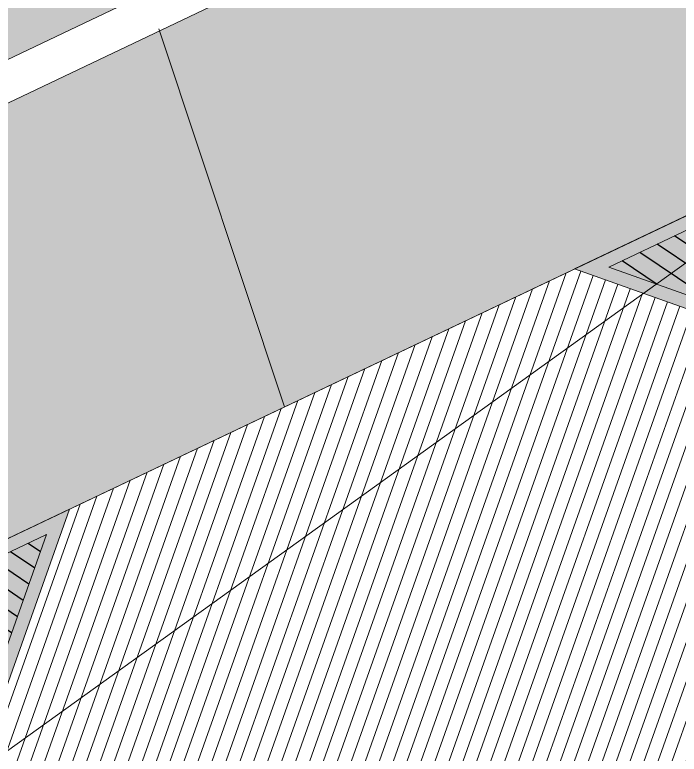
# Model space of a CAD drawing. Header units: metres. Extents: x 678805 to 1359287, y 2747329 to 5497370.
# Drawn here: x 679798.64 to 679803.7, y 2748591.88 to 2748597.51 of the extents above; entities that cross this region are included whole.
import ezdxf
from ezdxf.enums import TextEntityAlignment as Align

# ---------------------------------------------------------------- set-up
doc = ezdxf.new("R2010")
doc.units = ezdxf.units.M
doc.layers.add('00_XREF_MON_HSC_PAVEMENT', color=7, linetype='Continuous')
doc.layers.add('XREF_MON_HSC_PAVEMENT$0$03-TR-Tree Pit_Green', color=74, linetype='Continuous')
doc.layers.add('02-L-Waterfeatures 01', color=7, linetype='Continuous', true_color=0x4da6ff)
doc.layers.add('XREF_MON_HSC_PAVEMENT$0$03-TR-Tree Pit_White', color=7, linetype='Continuous', true_color=0xfcfcfc)
for name, color, linetype, lineweight in [('XREF_MON_GENERAL_LAYOUT$0$02-L-Level Curves 0.25-0.75m', 33, 'Continuous', 5), ('XREF_MON_GENERAL_LAYOUT$0$02-L-Material Change', 251, 'Continuous', 5), ('XREF_MON_GENERAL_LAYOUT$0$04-BK-Tree Pit', 6, 'Continuous', 5), ('XREF_MON_HSC_PAVEMENT$0$02-L-B-Flat Bar', 251, 'Continuous', 5), ('XREF_MON_HSC_PAVEMENT$0$04-BK-Tree Pit', 6, 'Continuous', 5)]:
    doc.layers.add(name, color=color, linetype=linetype, lineweight=lineweight)
for name, color, linetype, lineweight, true_color in [('XREF_MON_HSC_PAVEMENT$0$02-L-Joints-Paviment_06_Concrete Slab in sittu', 7, 'Continuous', 5, 0x999999), ('XREF_MON_HSC_PAVEMENT$0$03-TR-Pavement_06_Concrete Slab in situ', 7, 'Continuous', 9, 0xf7f7f7), ('XREF_MON_HSC_PAVEMENT$0$03-TR-Pavement_07_Precast Concrete Blocks 20X10', 7, 'Continuous', 5, 0x999999), ('XREF_MON_HSC_PAVEMENT$0$03-TR-Pavement_07_Precast Concrete Blocks 60X40', 7, 'Continuous', 5, 0x999999)]:
    doc.layers.add(name, color=color, linetype=linetype, lineweight=lineweight, true_color=true_color)
doc.styles.add('XREF_MON_GENERAL_LAYOUT$0$Standard', font='arial.ttf')

# ---------------------------------------------------------------- blocks, each defined once
blk = doc.blocks.new('XREF_MON_HSC_PAVEMENT$0$Alcorque Parking 8m2')
at = {"layer": 'XREF_MON_HSC_PAVEMENT$0$03-TR-Tree Pit_Green', "ltscale": 0.3}
h = blk.add_hatch(dxfattribs=at)
h.set_pattern_fill('ANSI31', color=256, scale=0.04, angle=40)
h.set_pattern_definition([(85, (-679726.04474, -2748720.75428), (-0.1265167266577, 0.011068779329), [])])
h.paths.add_polyline_path([(-1.079, -0.3843), (2.316, 1.2313), (-0.1893, 2.121)])
at = {"layer": 'XREF_MON_HSC_PAVEMENT$0$03-TR-Tree Pit_White'}
h = blk.add_hatch(color=256, dxfattribs=at)
h.dxf.hatch_style = 1
h.paths.add_polyline_path([(-1.2541, -0.5783), (2.5769, 1.2447), (-0.2501, 2.2487)])
blk = doc.blocks.new('XREF_MON_HSC_PAVEMENT')
at = {"layer": 'XREF_MON_HSC_PAVEMENT$0$03-TR-Pavement_06_Concrete Slab in situ', "linetype": 'Continuous'}
h = blk.add_hatch(color=256, dxfattribs=at)
h.dxf.hatch_style = 1
h.paths.add_polyline_path([(679764.8595, 2748618.9623), (679827.2147, 2748639.5584), (679835.4556, 2748614.7282), (679775.6627, 2748586.2515)])
h = blk.add_hatch(color=256, dxfattribs=at)
h.dxf.hatch_style = 1
h.paths.add_polyline_path([(679775.7576, 2748585.9642), (679835.5508, 2748614.4413), (679836.506, 2748611.5634), (679776.7017, 2748583.1055)])
at = {"layer": 'XREF_MON_HSC_PAVEMENT$0$03-TR-Pavement_07_Precast Concrete Blocks 20X10'}
h = blk.add_hatch(dxfattribs=at)
h.set_pattern_fill('ANSI31', color=256, scale=0.0315, angle=25.5)
h.set_pattern_definition([(70.5, (0, 0), (-0.094275932128, 0.033384858509), [])])
h.paths.add_polyline_path([(679776.7992, 2748576.1102), (679775.0057, 2748579.8919), (679776.0346, 2748582.7879), (679779.8781, 2748584.6166), (679782.7059, 2748583.6122), (679783.7091, 2748586.4396), (679787.554, 2748588.2693), (679790.3814, 2748587.2651), (679791.3851, 2748590.0928), (679795.2231, 2748591.9189), (679798.0563, 2748590.9177), (679799.061, 2748593.745), (679802.905, 2748595.574), (679805.7318, 2748594.5706), (679806.7356, 2748597.3971), (679810.5805, 2748599.2268), (679813.4069, 2748598.2225), (679814.4115, 2748601.0499), (679818.2558, 2748602.8792), (679821.0822, 2748601.875), (679822.0868, 2748604.7023), (679825.9305, 2748606.5314), (679828.7574, 2748605.5278), (679829.7615, 2748608.3544), (679833.6058, 2748610.1838), (679836.4334, 2748609.1801), (679837.4374, 2748612.0071), (679841.2811, 2748613.8362), (679844.1586, 2748612.7992), (679845.9618, 2748609.0223)])
at = {"layer": 'XREF_MON_HSC_PAVEMENT$0$02-L-B-Flat Bar'}
blk.add_lwpolyline([(679776.0343, 2748582.7876), (679833.6062, 2748610.1844)], dxfattribs=at)
at = {"layer": 'XREF_MON_HSC_PAVEMENT$0$02-L-Joints-Paviment_06_Concrete Slab in sittu'}
blk.add_lwpolyline([(679799.7419, 2748597.4018), (679800.6971, 2748594.5238)], dxfattribs=at)
at = {"layer": 'XREF_MON_HSC_PAVEMENT$0$03-TR-Pavement_07_Precast Concrete Blocks 60X40'}
blk.add_lwpolyline([(680024.6792, 2748701.1085), (679776.7017, 2748583.1053)], dxfattribs=at)
at = {"layer": 'XREF_MON_HSC_PAVEMENT$0$04-BK-Tree Pit', "xscale": -1, "rotation": 230.8963178951805}
for p in [(679804.1437, 2748596.1821), (679796.4702, 2748592.5303)]:
    blk.add_blockref('XREF_MON_HSC_PAVEMENT$0$Alcorque Parking 8m2', p, dxfattribs=at)
blk = doc.blocks.new('XREF_MON_GENERAL_LAYOUT$0$Alcorque Parking 8m2')
blk.add_lwpolyline([(2.316, 1.2313), (-0.1893, 2.121), (-1.079, -0.3843)], close=True)
at = {"layer": 'XREF_MON_GENERAL_LAYOUT$0$02-L-Material Change'}
blk.add_lwpolyline([(2.5769, 1.2447), (-0.2501, 2.2487), (-1.2541, -0.5783)], close=True, dxfattribs=at)
blk = doc.blocks.new('XREF_MON_GENERAL_LAYOUT')
at = {"layer": 'XREF_MON_GENERAL_LAYOUT$0$02-L-Level Curves 0.25-0.75m', "ltscale": 0.3}
blk.add_lwpolyline([(679865.469, 2748617.6406), (679859.829, 2748615.6212), (679883.3503, 2748658.4222), (679863.386, 2748653.9981), (679852.4993, 2748660.2429), (679842.6183, 2748672.8559), (679822.7801, 2748660.0163), (679827.3457, 2748640.1161), (679826.8894, 2748639.7645), (679828.1618, 2748613.1885), (679776.3338, 2748575.8888), (679765.7698, 2748570.1966)], dxfattribs=at)
at = {"layer": 'XREF_MON_GENERAL_LAYOUT$0$02-L-Material Change', "ltscale": 0.3}
for points in [[(679760.9735, 2748579.2556), (679835.4552, 2748614.7281)], [(679760.9511, 2748578.9127), (679835.5508, 2748614.4413)]]:
    blk.add_lwpolyline(points, dxfattribs=at)
at = {"layer": 'XREF_MON_GENERAL_LAYOUT$0$02-L-Material Change', "lineweight": 0, "ltscale": 0.2}
blk.add_lwpolyline([(679776.0344, 2748582.7879), (679841.2628, 2748613.8273)], dxfattribs=at)
at = {"layer": 'XREF_MON_GENERAL_LAYOUT$0$04-BK-Tree Pit', "xscale": -1, "rotation": 230.8963178951805}
for p in [(679804.1437, 2748596.1821), (679796.4702, 2748592.5303)]:
    blk.add_blockref('XREF_MON_GENERAL_LAYOUT$0$Alcorque Parking 8m2', p, dxfattribs=at)
at = {"style": 'XREF_MON_GENERAL_LAYOUT$0$Standard'}
for tag, rotation, p in [('604,00', 330.2643, (679905.7703, 2748776.5578)), ('603,00', 330.2643, (679901.8609, 2748753.4772)), ('600,00', 133.826, (679944.5968, 2748745.1526)), ('602,00', 330.2643, (679883.3192, 2748738.7269)), ('601,00', 117.8906, (679920.972, 2748732.8701)), ('601,00', 330.2643, (679864.7775, 2748723.9765)), ('600,00', 40.8833, (679777.4054, 2748705.4436, 1.17)), ('602,00', 330.2643, (679941.2749, 2748705.483)), ('601,00', 40.8833, (679701.7984, 2748703.8886, 1.17)), ('598,00', 62.091, (679810.2666, 2748702.6187)), ('600,00', 330.2643, (679877.7815, 2748691.1312)), ('600,00', 19.5511, (679920.4438, 2748685.4955)), ('601,00', 330.2643, (679934.8129, 2748683.8036)), ('599,00', 330.2643, (679854.5671, 2748679.0611)), ('600,00', 88.3928, (679743.9135, 2748675.5716)), ('599,00', 20.6086, (679924.2599, 2748675.2164)), ('601,00', 88.3928, (679728.0346, 2748671.3178, -2)), ('602,00', 88.3928, (679711.8258, 2748665.9661, -1)), ('603,00', 88.3928, (679695.6151, 2748660.611)), ('599,00', 40.8833, (679788.8073, 2748655.8292, 1.17)), ('601,00', 40.8833, (679627.6123, 2748644.6026, 1.17)), ('603,00', 41.7058, (679702.4989, 2748628.4844, 1.17)), ('600,00', 40.8833, (679645.925, 2748597.9261, 1.17)), ('599,00', 34.2277, (679673.5744, 2748555.136, 5.34))]:
    blk.add_attdef(tag, text='', height=1, rotation=rotation, dxfattribs=at).set_placement(p, align=Align.MIDDLE)
at = {"ltscale": 0.3, "style": 'XREF_MON_GENERAL_LAYOUT$0$Standard'}
for tag, rotation, p in [('603,50', 330.2643, (679911.5006, 2748760.5702)), ('602,50', 330.2643, (679892.8647, 2748745.8464)), ('600,50', 133.826, (679933.0483, 2748738.7294)), ('601,50', 330.2643, (679873.5807, 2748731.6715)), ('601,50', 101.2857, (679909.522, 2748726.9453)), ('602,50', 330.2643, (679948.6249, 2748713.8598)), ('600,50', 39.606, (679743.2426, 2748706.9713)), ('600,50', 330.2643, (679880.266, 2748702.726)), ('600,50', 17.3537, (679917.6151, 2748690.5539)), ('599,50', 330.2643, (679867.1975, 2748684.7162)), ('599,50', 18.8944, (679921.7104, 2748680.5784)), ('599,50', 39.606, (679778.9915, 2748677.2412)), ('600,50', 88.3928, (679735.9249, 2748673.5861)), ('601,50', 88.3928, (679719.9063, 2748668.581)), ('602,50', 88.3928, (679703.4738, 2748663.4518)), ('598,50', 330.2643, (679861.7651, 2748662.3968)), ('601,50', 39.606, (679610.5133, 2748662.0612)), ('600,00', 41.7058, (679752.3076, 2748637.6854)), ('601,00', 41.7058, (679736.0441, 2748634.5376)), ('599,00', 35.0835, (679763.0433, 2748634.415, 1.17)), ('602,00', 41.7058, (679720.1743, 2748633.0959, 1.17)), ('600,00', 35.0835, (679747.0628, 2748629.9031, 1.17)), ('601,00', 35.0835, (679731.2456, 2748625.2389, 1.17)), ('600,50', 39.606, (679636.9197, 2748621.3387)), ('602,00', 35.0835, (679715.3998, 2748620.6394, 1.17)), ('599,50', 28.7604, (679659.4816, 2748574.3233))]:
    blk.add_attdef(tag, text='', height=1, rotation=rotation, dxfattribs=at).set_placement(p, align=Align.MIDDLE)

msp = doc.modelspace()

# ---------------------------------------------------------------- block references
at = {"layer": '00_XREF_MON_HSC_PAVEMENT'}
msp.add_blockref('XREF_MON_HSC_PAVEMENT', (0, 0), dxfattribs=at)
at = {"layer": '02-L-Waterfeatures 01', "color": 18, "true_color": 0x000000}
msp.add_blockref('XREF_MON_GENERAL_LAYOUT', (0, 0), dxfattribs=at)

doc.saveas('drawing.dxf')
